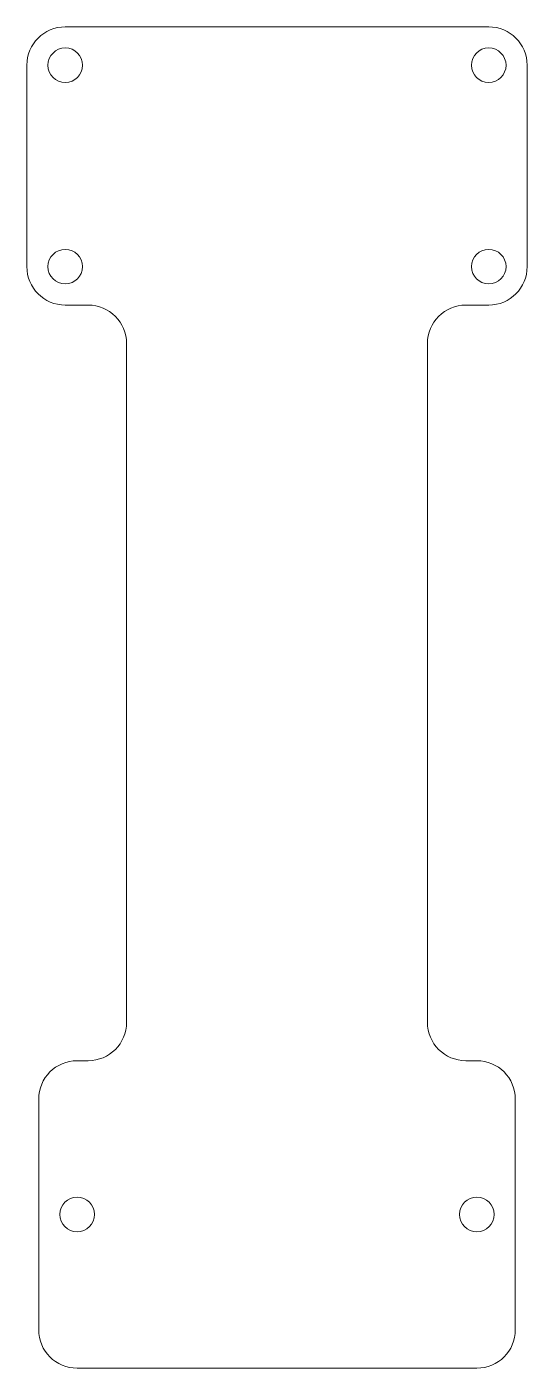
# Model space of a CAD drawing. Header units: millimetres. Extents: x 128.2 to 160.7, y 94.3 to 181.6.
import ezdxf

# ---------------------------------------------------------------- set-up
doc = ezdxf.new("R2010")
doc.units = ezdxf.units.MM

msp = doc.modelspace()

# ---------------------------------------------------------------- linework, layer by layer
at = {"color": 7, "linetype": 'Continuous', "lineweight": 18}
for p, q in [((130.687, 181.556), (158.227, 181.556)), ((128.187, 179.056), (128.187, 165.956)), ((160.727, 179.056), (160.727, 165.956)), ((130.687, 163.456), (132.176, 163.456)), ((158.227, 163.456), (156.739, 163.456)), ((134.676, 160.956), (134.676, 116.806)), ((154.239, 160.956), (154.239, 116.806)), ((131.457, 114.306), (132.176, 114.306)), ((157.457, 114.306), (156.739, 114.306)), ((128.957, 111.806), (128.957, 96.806)), ((159.957, 111.806), (159.957, 96.806)), ((131.457, 94.306), (157.457, 94.306))]:
    msp.add_line(p, q, dxfattribs=at)
for centre in [(130.687, 179.056), (158.227, 179.056), (130.687, 165.956), (158.227, 165.956), (131.457, 104.306), (157.457, 104.306)]:
    msp.add_circle(centre, 1.125, dxfattribs=at)
for centre, start, end in [((130.687, 179.056), 90, 180), ((158.227, 179.056), 0, 90), ((130.687, 165.956), 180, 270), ((158.227, 165.956), 270, 0), ((132.176, 160.956), 0, 90), ((156.739, 160.956), 90, 180), ((132.176, 116.806), 270, 0), ((156.739, 116.806), 180, 270), ((131.457, 111.806), 90, 180), ((157.457, 111.806), 0, 90), ((131.457, 96.806), 180, 270), ((157.457, 96.806), 270, 0)]:
    msp.add_arc(centre, 2.5, start, end, dxfattribs=at)

doc.saveas('drawing.dxf')
